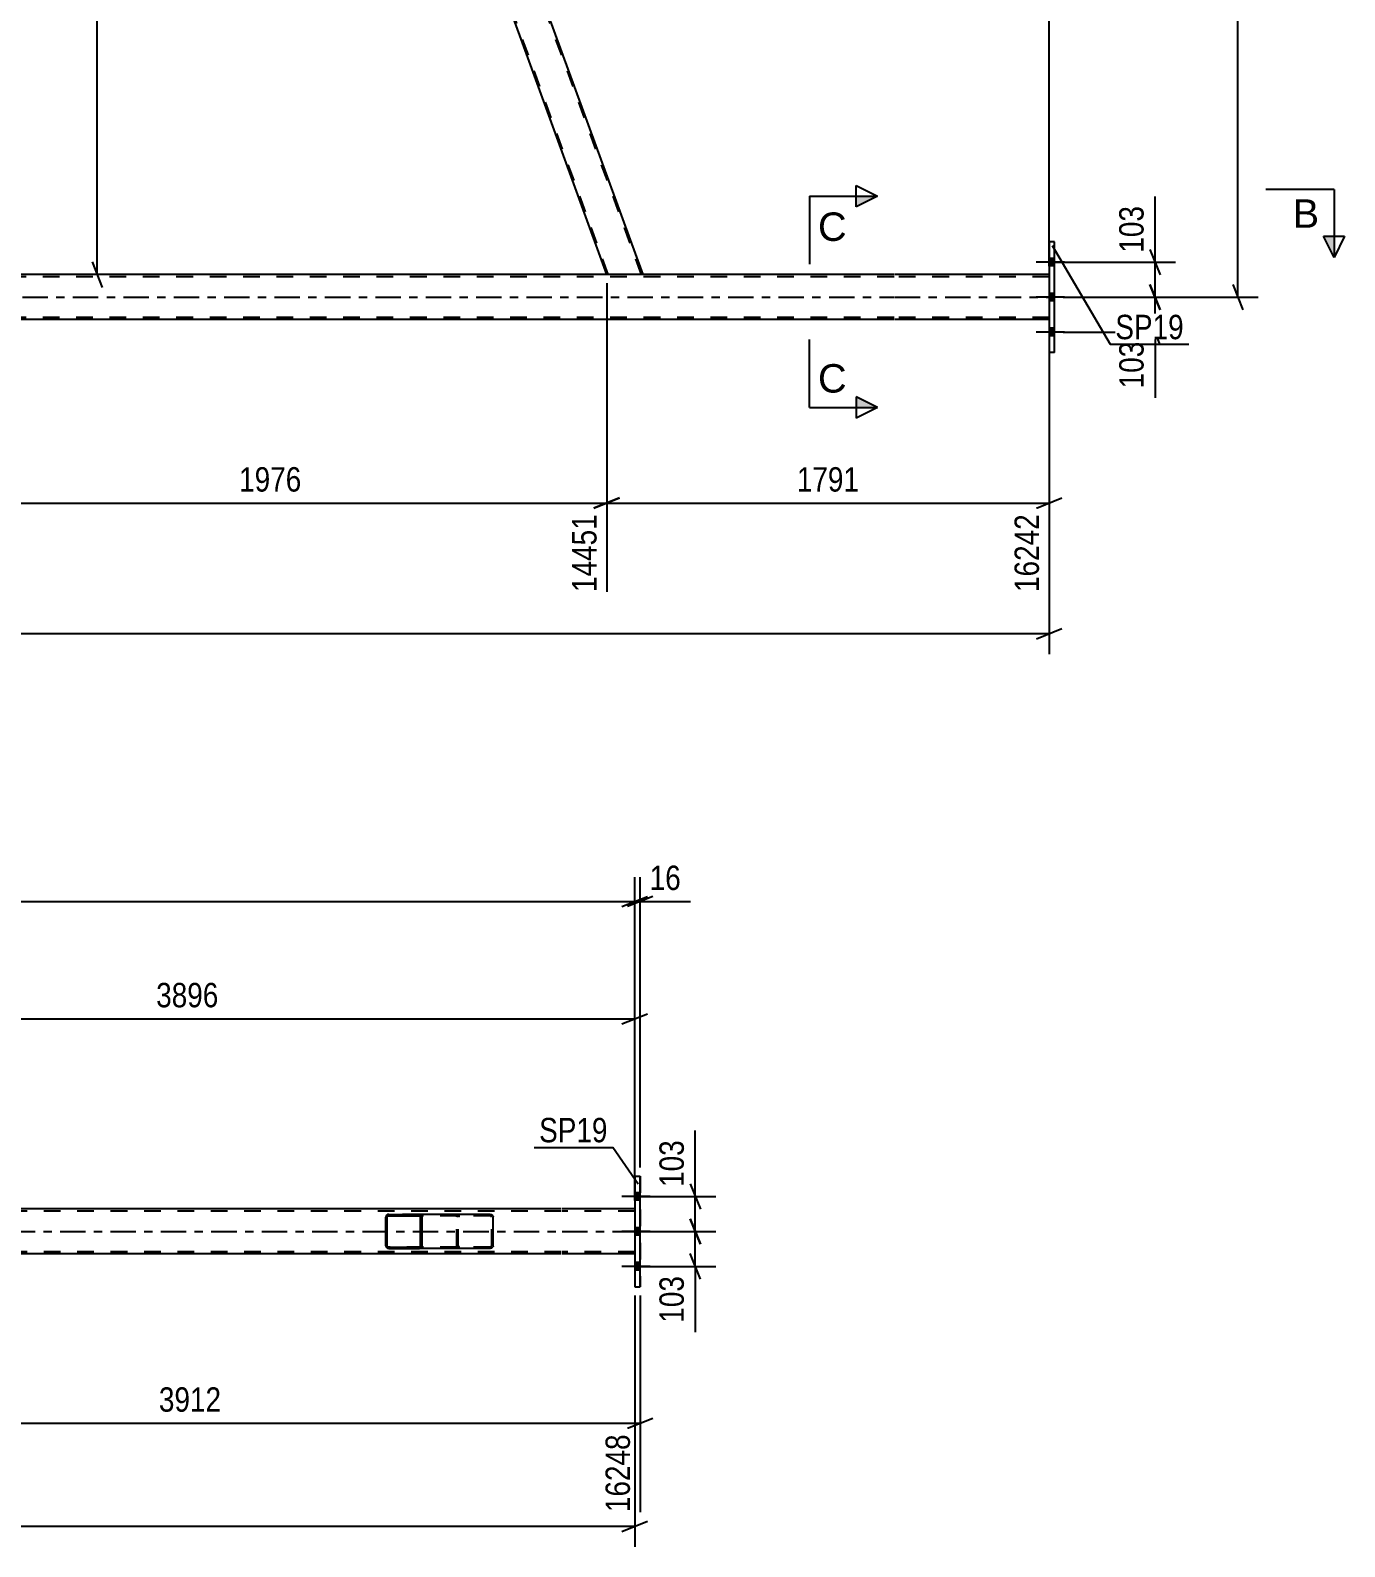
# Model space of a CAD drawing. Header units: millimetres. Extents: x 0 to 1779, y 0 to 560.
# Drawn here: x 1625.1 to 1779.5, y 154.3 to 332.3 of the extents above; entities that cross this region are included whole.
import ezdxf

# ---------------------------------------------------------------- set-up
doc = ezdxf.new("R2010")
doc.units = ezdxf.units.MM
doc.linetypes.add('DXK_LINE_DOT2', pattern=[3.9198, 1.9599, -1.9599])
doc.linetypes.add('DXK_LINE_DOT3', pattern=[5.9187, 2.979, -0.9799, 0.9799, -0.9799])
doc.styles.add('Arial', font='ARIAL.TTF', dxfattribs={"height": 0.2})
doc.styles.add('Arial Narrow', font='ARIALN.TTF', dxfattribs={"height": 0.2})

# ---------------------------------------------------------------- blocks, each defined once
blk = doc.blocks.new('Part-814185208-5453 - 5393')
at = {"linetype": 'Continuous'}
h = blk.add_hatch(dxfattribs=at)
h.set_pattern_fill('', scale=0.7, style=0, pattern_type=0)
h.set_pattern_definition([(45, (1671.084, 193.0652), (-1.57154, 1.57154), [])])
h.paths.add_polyline_path([(1671.11, 192.94), (1671.08, 193.07), (1671.01, 193.17), (1670.9, 193.24), (1670.77, 193.26), (1667.19, 193.26), (1667.06, 193.24), (1666.95, 193.17), (1666.88, 193.07), (1666.85, 192.94), (1666.85, 189.58), (1666.88, 189.46), (1666.95, 189.36), (1667.06, 189.29), (1667.19, 189.26), (1670.77, 189.26), (1670.9, 189.29), (1671.01, 189.36), (1671.08, 189.46), (1671.11, 189.58)])
h.paths.add_polyline_path([(1670.93, 189.52), (1670.89, 189.47), (1670.83, 189.43), (1670.77, 189.42), (1667.19, 189.42), (1667.13, 189.43), (1667.07, 189.47), (1667.04, 189.52), (1667.02, 189.58), (1667.02, 192.94), (1667.04, 193), (1667.07, 193.06), (1667.13, 193.09), (1667.19, 193.1), (1670.77, 193.1), (1670.83, 193.09), (1670.89, 193.06), (1670.93, 193), (1670.94, 192.94), (1670.94, 189.58)])
at = {"color": 2, "linetype": 'Continuous'}
for p, q in [((1666.88, 193.07), (1666.85, 192.94)), ((1666.85, 189.58), (1666.85, 192.94)), ((1667.02, 192.94), (1667.04, 193)), ((1667.02, 189.58), (1667.02, 192.94)), ((1667.04, 193), (1667.07, 193.06)), ((1667.19, 193.26), (1667.06, 193.24)), ((1667.07, 193.06), (1667.13, 193.09)), ((1667.13, 193.09), (1667.19, 193.1)), ((1667.19, 193.26), (1670.77, 193.26)), ((1667.19, 193.1), (1670.77, 193.1)), ((1679.12, 193.26), (1670.77, 193.26)), ((1670.9, 193.24), (1670.77, 193.26)), ((1670.77, 193.1), (1670.83, 193.09)), ((1670.83, 193.09), (1670.89, 193.06)), ((1670.89, 193.06), (1670.93, 193)), ((1670.93, 193), (1670.94, 192.94)), ((1670.94, 189.58), (1670.94, 192.94)), ((1671.11, 192.94), (1671.08, 193.07)), ((1671.11, 189.58), (1671.11, 192.94)), ((1679.12, 193.26), (1679.25, 193.24)), ((1679.43, 193.07), (1679.46, 192.94)), ((1679.46, 189.58), (1679.46, 192.94)), ((1666.85, 189.58), (1666.88, 189.46)), ((1667.04, 189.52), (1667.02, 189.58)), ((1667.07, 189.47), (1667.04, 189.52)), ((1667.06, 189.29), (1667.19, 189.26)), ((1667.13, 189.43), (1667.07, 189.47)), ((1667.19, 189.42), (1667.13, 189.43)), ((1667.19, 189.42), (1670.77, 189.42)), ((1667.19, 189.26), (1670.77, 189.26)), ((1670.83, 189.43), (1670.77, 189.42)), ((1670.77, 189.26), (1670.9, 189.29)), ((1679.12, 189.26), (1670.77, 189.26)), ((1670.89, 189.47), (1670.83, 189.43)), ((1670.93, 189.52), (1670.89, 189.47)), ((1670.94, 189.58), (1670.93, 189.52)), ((1671.08, 189.46), (1671.11, 189.58)), ((1679.25, 189.29), (1679.12, 189.26)), ((1679.46, 189.58), (1679.43, 189.46))]:
    blk.add_line(p, q, dxfattribs=at)
at = {"color": 7, "linetype": 'DXK_LINE_DOT2'}
for p, q in [((1670.77, 193.26), (1667.19, 193.26)), ((1679.12, 193.1), (1667.19, 193.1)), ((1675.2, 192.94), (1675.23, 193.07)), ((1675.2, 189.58), (1675.2, 192.94)), ((1675.39, 193), (1675.37, 192.94)), ((1675.37, 189.58), (1675.37, 192.94)), ((1675.42, 193.06), (1675.39, 193)), ((1675.41, 193.24), (1675.54, 193.26)), ((1675.42, 193.06), (1675.44, 193.07)), ((1675.44, 193.07), (1675.48, 193.09)), ((1675.48, 193.09), (1675.54, 193.1)), ((1679.18, 193.09), (1679.12, 193.1)), ((1679.24, 193.06), (1679.18, 193.09)), ((1679.28, 193), (1679.24, 193.06)), ((1679.29, 192.94), (1679.28, 193)), ((1679.29, 189.58), (1679.29, 192.94)), ((1679.12, 189.42), (1667.19, 189.42)), ((1670.77, 189.26), (1667.19, 189.26)), ((1675.23, 189.46), (1675.2, 189.58)), ((1675.37, 189.58), (1675.39, 189.52)), ((1675.39, 189.52), (1675.42, 189.47)), ((1675.54, 189.26), (1675.41, 189.29)), ((1675.42, 189.47), (1675.44, 189.46)), ((1675.44, 189.46), (1675.48, 189.43)), ((1675.48, 189.43), (1675.54, 189.42)), ((1679.12, 189.42), (1679.18, 189.43)), ((1679.18, 189.43), (1679.24, 189.47)), ((1679.24, 189.47), (1679.28, 189.52)), ((1679.28, 189.52), (1679.29, 189.58))]:
    blk.add_line(p, q, dxfattribs=at)
at = {"color": 2, "linetype": 'Continuous'}
for centre, start, end in [((1667.18, 192.93), 110.7583, 155.68), ((1670.78, 192.93), 24.32, 69.2417), ((1679.13, 192.93), 24.32, 69.2417), ((1667.18, 189.6), 204.32, 249.2417), ((1670.78, 189.6), 290.7583, 335.68), ((1679.13, 189.6), 290.7583, 335.68)]:
    blk.add_arc(centre, 0.331, start, end, dxfattribs=at)
at = {"color": 7, "linetype": 'DXK_LINE_DOT2'}
for centre, start, end in [((1675.53, 192.93), 110.7583, 155.68), ((1675.53, 189.6), 204.32, 249.2417)]:
    blk.add_arc(centre, 0.331, start, end, dxfattribs=at)
blk = doc.blocks.new('Part-814185208-5553 - 5393')
at = {"color": 2, "linetype": 'Continuous'}
for p, q in [((1696.08, 197.76), (1696.08, 197.76)), ((1696.08, 197.76), (1696.72, 197.76)), ((1696.08, 197.76), (1696.08, 184.76)), ((1696.72, 184.76), (1696.72, 197.76)), ((1696.08, 184.76), (1696.08, 184.76)), ((1696.08, 184.76), (1696.72, 184.76))]:
    blk.add_line(p, q, dxfattribs=at)
at = {"color": 7, "linetype": 'DXK_LINE_DOT2'}
for p, q in [((1696.08, 197.76), (1696.08, 184.76)), ((1696.72, 197.76), (1696.72, 197.76)), ((1696.72, 197.76), (1696.72, 184.76)), ((1696.72, 184.76), (1696.72, 184.76))]:
    blk.add_line(p, q, dxfattribs=at)
blk = doc.blocks.new('Part-814185208-5672 - 5393')
at = {"color": 7, "linetype": 'DXK_LINE_DOT2'}
for p, q in [((1687.46, 193.66), (1113.68, 193.66)), ((1696.08, 193.66), (1687.56, 193.66)), ((1696.08, 193.9), (1696.08, 188.62)), ((1687.46, 188.86), (1113.68, 188.86)), ((1696.08, 188.86), (1687.56, 188.86))]:
    blk.add_line(p, q, dxfattribs=at)
at = {"color": 2, "linetype": 'Continuous'}
for p, q in [((1687.46, 193.9), (1596.21, 193.9)), ((1696.08, 193.9), (1687.56, 193.9)), ((1687.46, 188.62), (1596.21, 188.62)), ((1696.08, 188.62), (1687.56, 188.62))]:
    blk.add_line(p, q, dxfattribs=at)
at = {"color": 7, "linetype": 'DXK_LINE_DOT3'}
for p, q in [((1113.68, 191.26), (1687.46, 191.26)), ((1687.56, 191.26), (1696.08, 191.26))]:
    blk.add_line(p, q, dxfattribs=at)
blk = doc.blocks.new('Bolt-814185208-5676 - 5393')
at = {"linetype": 'Continuous'}
for points in [[(1696.72, 194.92), (1696.72, 195.8), (1696.08, 195.8), (1696.08, 194.92)], [(1696.72, 194.92), (1696.72, 195.8), (1696.08, 195.8), (1696.08, 194.92)], [(1696.72, 194.92), (1696.72, 195.8), (1696.08, 195.8), (1696.08, 194.92)], [(1696.72, 190.82), (1696.72, 191.7), (1696.08, 191.7), (1696.08, 190.82)], [(1696.72, 190.82), (1696.72, 191.7), (1696.08, 191.7), (1696.08, 190.82)], [(1696.72, 186.72), (1696.72, 187.6), (1696.08, 187.6), (1696.08, 186.72)], [(1696.72, 186.72), (1696.72, 187.6), (1696.08, 187.6), (1696.08, 186.72)], [(1696.72, 186.72), (1696.72, 187.6), (1696.08, 187.6), (1696.08, 186.72)]]:
    blk.add_hatch(color=1, dxfattribs=at).paths.add_polyline_path(points)
at = {"color": 1, "linetype": 'Continuous'}
for p, q in [((1697.88, 195.36), (1694.56, 195.36)), ((1697.88, 195.36), (1694.56, 195.36)), ((1697.88, 195.36), (1694.56, 195.36)), ((1696.72, 195.8), (1696.08, 195.8)), ((1696.72, 195.8), (1696.08, 195.8)), ((1696.72, 195.8), (1696.08, 195.8)), ((1696.72, 194.92), (1696.08, 194.92)), ((1696.72, 194.92), (1696.08, 194.92)), ((1696.72, 194.92), (1696.08, 194.92)), ((1697.88, 191.26), (1694.56, 191.26)), ((1697.88, 191.26), (1694.56, 191.26)), ((1696.72, 191.7), (1696.08, 191.7)), ((1696.72, 191.7), (1696.08, 191.7)), ((1696.72, 190.82), (1696.08, 190.82)), ((1696.72, 190.82), (1696.08, 190.82)), ((1697.88, 187.16), (1694.56, 187.16)), ((1697.88, 187.16), (1694.56, 187.16)), ((1697.88, 187.16), (1694.56, 187.16)), ((1696.72, 187.6), (1696.08, 187.6)), ((1696.72, 187.6), (1696.08, 187.6)), ((1696.72, 187.6), (1696.08, 187.6)), ((1696.72, 186.72), (1696.08, 186.72)), ((1696.72, 186.72), (1696.08, 186.72)), ((1696.72, 186.72), (1696.08, 186.72))]:
    blk.add_line(p, q, dxfattribs=at)
blk = doc.blocks.new('Part-814185208-3770 - 3585')
at = {"color": 7, "linetype": 'DXK_LINE_DOT2'}
for p, q in [((1647.62, 424.82), (1610.8, 306.7)), ((1650.1, 420.94), (1613.52, 303.6)), ((1650.21, 420.62), (1650.23, 420.57)), ((1650.23, 420.57), (1650.21, 420.62)), ((1611.08, 308.42), (1610.66, 307.07)), ((1615.27, 308.42), (1613.77, 303.6)), ((1611.93, 303.6), (1610.66, 307.07)), ((1613.77, 303.6), (1611.93, 303.6))]:
    blk.add_line(p, q, dxfattribs=at)
at = {"color": 2, "linetype": 'Continuous'}
for p, q in [((1647.37, 424.82), (1611.08, 308.42)), ((1648.68, 424.82), (1647.37, 424.82)), ((1650.21, 420.62), (1648.68, 424.82)), ((1650.23, 420.57), (1615.27, 308.42))]:
    blk.add_line(p, q, dxfattribs=at)
blk = doc.blocks.new('Part-814185208-3796 - 3585')
at = {"color": 2, "linetype": 'Continuous'}
for p, q in [((1745.39, 307.46), (1744.75, 307.46)), ((1744.75, 307.46), (1744.75, 294.46)), ((1745.39, 294.46), (1745.39, 307.46)), ((1745.39, 294.46), (1744.75, 294.46))]:
    blk.add_line(p, q, dxfattribs=at)
blk = doc.blocks.new('Part-814185208-3816 - 3585')
at = {"color": 2, "linetype": 'Continuous'}
for p, q in [((1652.94, 424.82), (1648.68, 424.82)), ((1697.06, 303.6), (1652.94, 424.82)), ((1692.8, 303.6), (1650.21, 420.62))]:
    blk.add_line(p, q, dxfattribs=at)
at = {"color": 7, "linetype": 'DXK_LINE_DOT2'}
for p, q in [((1648.68, 424.82), (1650.21, 420.62)), ((1692.98, 303.6), (1648.85, 424.82)), ((1696.89, 303.6), (1652.77, 424.82)), ((1697.06, 303.6), (1692.8, 303.6))]:
    blk.add_line(p, q, dxfattribs=at)
blk = doc.blocks.new('Part-814185208-3826 - 3585')
at = {"color": 7, "linetype": 'DXK_LINE_DOT2'}
for p, q in [((1726.53, 303.36), (1115.58, 303.36)), ((1744.75, 303.36), (1726.63, 303.36)), ((1744.75, 303.6), (1744.75, 298.32)), ((1726.53, 298.56), (1114.8, 298.56)), ((1744.75, 298.56), (1726.63, 298.56))]:
    blk.add_line(p, q, dxfattribs=at)
at = {"color": 2, "linetype": 'Continuous'}
for p, q in [((1726.53, 303.6), (1618.41, 303.6)), ((1744.75, 303.6), (1726.63, 303.6)), ((1726.53, 298.32), (1618.41, 298.32)), ((1744.75, 298.32), (1726.63, 298.32))]:
    blk.add_line(p, q, dxfattribs=at)
at = {"color": 7, "linetype": 'DXK_LINE_DOT3'}
for p, q in [((1115.19, 300.96), (1726.53, 300.96)), ((1726.63, 300.96), (1744.75, 300.96))]:
    blk.add_line(p, q, dxfattribs=at)
blk = doc.blocks.new('Bolt-814185208-4025 - 3585')
at = {"linetype": 'Continuous'}
for points in [[(1744.75, 305.5), (1744.75, 304.62), (1745.39, 304.62), (1745.39, 305.5)], [(1744.75, 305.5), (1744.75, 304.62), (1745.39, 304.62), (1745.39, 305.5)], [(1744.75, 305.5), (1744.75, 304.62), (1745.39, 304.62), (1745.39, 305.5)], [(1744.75, 301.4), (1744.75, 300.52), (1745.39, 300.52), (1745.39, 301.4)], [(1744.75, 301.4), (1744.75, 300.52), (1745.39, 300.52), (1745.39, 301.4)], [(1744.75, 297.3), (1744.75, 296.42), (1745.39, 296.42), (1745.39, 297.3)], [(1744.75, 297.3), (1744.75, 296.42), (1745.39, 296.42), (1745.39, 297.3)], [(1744.75, 297.3), (1744.75, 296.42), (1745.39, 296.42), (1745.39, 297.3)]]:
    blk.add_hatch(color=1, dxfattribs=at).paths.add_polyline_path(points)
at = {"color": 1, "linetype": 'Continuous'}
for p, q in [((1746.55, 305.06), (1743.23, 305.06)), ((1746.55, 305.06), (1743.23, 305.06)), ((1746.55, 305.06), (1743.23, 305.06)), ((1745.39, 305.5), (1744.75, 305.5)), ((1745.39, 305.5), (1744.75, 305.5)), ((1745.39, 305.5), (1744.75, 305.5)), ((1745.39, 304.62), (1744.75, 304.62)), ((1745.39, 304.62), (1744.75, 304.62)), ((1745.39, 304.62), (1744.75, 304.62)), ((1746.55, 300.96), (1743.23, 300.96)), ((1746.55, 300.96), (1743.23, 300.96)), ((1745.39, 301.4), (1744.75, 301.4)), ((1745.39, 301.4), (1744.75, 301.4)), ((1745.39, 300.52), (1744.75, 300.52)), ((1745.39, 300.52), (1744.75, 300.52)), ((1746.55, 296.86), (1743.23, 296.86)), ((1746.55, 296.86), (1743.23, 296.86)), ((1746.55, 296.86), (1743.23, 296.86)), ((1745.39, 297.3), (1744.75, 297.3)), ((1745.39, 297.3), (1744.75, 297.3)), ((1745.39, 297.3), (1744.75, 297.3)), ((1745.39, 296.42), (1744.75, 296.42)), ((1745.39, 296.42), (1744.75, 296.42)), ((1745.39, 296.42), (1744.75, 296.42))]:
    blk.add_line(p, q, dxfattribs=at)
blk = doc.blocks.new('StraightDimension-814185208-5719 - 5393')
at = {"color": 7, "linetype": 'Continuous'}
for p, q in [((1696.72, 183.76), (1696.72, 158.31)), ((1591.01, 179.22), (1591.01, 158.31)), ((1592.51, 169.35), (1589.51, 168.15)), ((1695.22, 168.15), (1698.22, 169.35)), ((1591.01, 168.75), (1696.72, 168.75))]:
    blk.add_line(p, q, dxfattribs=at)
at = {"color": 0}
blk.add_wipeout([(1648.12, 169.5), (1648.12, 173.7), (1639.61, 173.7), (1639.61, 169.5)], dxfattribs=at)
at = {"color": 0, "linetype": 'Continuous'}
blk.add_wipeout([(1696.12, 168.05), (1691.92, 168.05), (1691.92, 157.71), (1696.12, 157.71)], dxfattribs=at)
at = {"color": 3, "style": 'Arial Narrow'}
blk.add_text('3912', height=2.863, dxfattribs=at).set_placement((1640.21, 170.1))
at = {"color": 3, "linetype": 'Continuous', "style": 'Arial Narrow'}
blk.add_text('16248', height=2.863, rotation=90.0002, dxfattribs=at).set_placement((1695.52, 158.31))
blk = doc.blocks.new('StraightDimension-814185208-10870 - 5393')
at = {"color": 7, "linetype": 'Continuous'}
for p, q in [((1702.6, 196.86), (1703.8, 193.86)), ((1696.32, 195.36), (1705.6, 195.36)), ((1703.2, 191.26), (1703.2, 195.36)), ((1703.8, 189.76), (1702.6, 192.76)), ((1696.32, 191.26), (1705.6, 191.26))]:
    blk.add_line(p, q, dxfattribs=at)
at = {"color": 0}
blk.add_wipeout([(1702.45, 202.57), (1698.25, 202.57), (1698.25, 195.89), (1702.45, 195.89)], dxfattribs=at)
at = {"color": 7, "linetype": 'Continuous'}
blk.add_line((1703.2, 195.36), (1703.2, 203.1), dxfattribs=at)
blk.add_line((1703.2, 195.36), (1703.2, 203.1), dxfattribs=at)
at = {"color": 3, "style": 'Arial Narrow'}
blk.add_text('103', height=2.863, rotation=90.0002, dxfattribs=at).set_placement((1701.85, 196.49))
blk = doc.blocks.new('StraightDimension-814185208-5700 - 5393')
at = {"color": 7, "linetype": 'Continuous'}
for p, q in [((1591.01, 203.3), (1591.01, 219.08)), ((1696.08, 194.9), (1696.08, 219.08)), ((1592.51, 216.83), (1589.51, 215.63)), ((1591.01, 216.23), (1696.08, 216.23)), ((1694.58, 215.63), (1697.58, 216.83))]:
    blk.add_line(p, q, dxfattribs=at)
at = {"color": 0}
blk.add_wipeout([(1647.8, 216.98), (1647.8, 221.18), (1639.29, 221.18), (1639.29, 216.98)], dxfattribs=at)
at = {"color": 3, "style": 'Arial Narrow'}
blk.add_text('3896', height=2.863, dxfattribs=at).set_placement((1639.89, 217.58))
blk = doc.blocks.new('StraightDimension-814185208-5807 - 5393')
at = {"color": 7, "linetype": 'Continuous'}
for p, q in [((1696.08, 183.76), (1696.08, 154.25)), ((1694.58, 156.05), (1697.58, 157.25)), ((1103.24, 156.65), (1696.08, 156.65))]:
    blk.add_line(p, q, dxfattribs=at)
blk = doc.blocks.new('StraightDimension-814185208-10850 - 5393')
at = {"color": 7, "linetype": 'Continuous'}
for p, q in [((1696.08, 198.76), (1696.08, 232.85)), ((1696.72, 198.76), (1696.72, 232.85)), ((1694.58, 229.4), (1697.58, 230.6)), ((1698.22, 230.6), (1695.22, 229.4)), ((1696.08, 230), (1696.72, 230))]:
    blk.add_line(p, q, dxfattribs=at)
at = {"color": 0}
blk.add_wipeout([(1702.1, 230.75), (1702.1, 234.95), (1697.24, 234.95), (1697.24, 230.75)], dxfattribs=at)
at = {"color": 7, "linetype": 'Continuous'}
blk.add_line((1696.72, 230), (1702.63, 230), dxfattribs=at)
blk.add_line((1696.72, 230), (1702.63, 230), dxfattribs=at)
at = {"color": 3, "style": 'Arial Narrow'}
blk.add_text('16', height=2.863, dxfattribs=at).set_placement((1697.84, 231.35))
blk = doc.blocks.new('StraightDimension-814185208-10851 - 5393')
at = {"color": 7, "linetype": 'Continuous'}
for p, q in [((1696.08, 198.76), (1696.08, 232.85)), ((1103.24, 230), (1696.08, 230)), ((1694.58, 229.4), (1697.58, 230.6))]:
    blk.add_line(p, q, dxfattribs=at)
blk = doc.blocks.new('StraightDimension-814185208-10868 - 5393')
at = {"color": 7, "linetype": 'Continuous'}
for p, q in [((1702.6, 192.76), (1703.8, 189.76)), ((1696.32, 191.26), (1705.6, 191.26)), ((1703.2, 187.16), (1703.2, 191.26)), ((1696.32, 187.16), (1705.6, 187.16)), ((1703.8, 185.66), (1702.6, 188.66))]:
    blk.add_line(p, q, dxfattribs=at)
at = {"color": 0}
blk.add_wipeout([(1702.45, 186.64), (1698.25, 186.64), (1698.25, 179.95), (1702.45, 179.95)], dxfattribs=at)
at = {"color": 7, "linetype": 'Continuous'}
blk.add_line((1703.2, 187.16), (1703.2, 179.43), dxfattribs=at)
blk.add_line((1703.2, 187.16), (1703.2, 179.43), dxfattribs=at)
at = {"color": 3, "style": 'Arial Narrow'}
blk.add_text('103', height=2.863, rotation=90.0002, dxfattribs=at).set_placement((1701.85, 180.55))
blk = doc.blocks.new('StraightDimension-814185208-4057 - 3585')
at = {"color": 7, "linetype": 'Continuous'}
for p, q in [((1633.56, 423.32), (1632.36, 426.32)), ((1669.91, 424.82), (1630.11, 424.82)), ((1632.96, 303.6), (1632.96, 424.82)), ((1632.36, 305.1), (1633.56, 302.1)), ((1669.05, 303.6), (1630.11, 303.6))]:
    blk.add_line(p, q, dxfattribs=at)
at = {"color": 0}
blk.add_wipeout([(1632.21, 368.47), (1628.01, 368.47), (1628.01, 359.95), (1632.21, 359.95)], dxfattribs=at)
at = {"color": 3, "style": 'Arial Narrow'}
blk.add_text('3030', height=2.863, rotation=90.0002, dxfattribs=at).set_placement((1631.61, 360.55))
blk = doc.blocks.new('StraightDimension-814185208-4666 - 3585')
at = {"color": 7, "linetype": 'Continuous'}
for p, q in [((1744.75, 306.46), (1744.75, 259.05)), ((1743.25, 260.85), (1746.25, 262.05)), ((1061.04, 261.45), (1744.75, 261.45))]:
    blk.add_line(p, q, dxfattribs=at)
blk = doc.blocks.new('StraightDimension-814185208-4569 - 3585')
at = {"color": 7, "linetype": 'Continuous'}
for p, q in [((1613.77, 302.6), (1613.77, 266.34)), ((1692.8, 302.6), (1692.8, 266.34)), ((1615.27, 277.38), (1612.27, 276.18)), ((1613.77, 276.78), (1692.8, 276.78)), ((1691.3, 276.18), (1694.3, 277.38))]:
    blk.add_line(p, q, dxfattribs=at)
at = {"color": 0}
blk.add_wipeout([(1657.54, 277.53), (1657.54, 281.73), (1649.03, 281.73), (1649.03, 277.53)], dxfattribs=at)
at = {"color": 0, "linetype": 'Continuous'}
blk.add_wipeout([(1692.2, 276.08), (1688, 276.08), (1688, 265.74), (1692.2, 265.74)], dxfattribs=at)
at = {"color": 3, "style": 'Arial Narrow'}
blk.add_text('1976', height=2.863, dxfattribs=at).set_placement((1649.63, 278.13))
at = {"color": 3, "linetype": 'Continuous', "style": 'Arial Narrow'}
blk.add_text('14451', height=2.863, rotation=90.0002, dxfattribs=at).set_placement((1691.6, 266.34))
blk = doc.blocks.new('StraightDimension-814185208-4593 - 3585')
at = {"color": 7, "linetype": 'Continuous'}
for p, q in [((1692.8, 302.6), (1692.8, 266.34)), ((1744.75, 297.32), (1744.75, 266.34)), ((1694.3, 277.38), (1691.3, 276.18)), ((1692.8, 276.78), (1744.75, 276.78)), ((1743.25, 276.18), (1746.25, 277.38))]:
    blk.add_line(p, q, dxfattribs=at)
at = {"color": 0}
blk.add_wipeout([(1723.03, 277.53), (1723.03, 281.73), (1714.52, 281.73), (1714.52, 277.53)], dxfattribs=at)
at = {"color": 0, "linetype": 'Continuous'}
blk.add_wipeout([(1744.15, 276.08), (1739.95, 276.08), (1739.95, 265.74), (1744.15, 265.74)], dxfattribs=at)
at = {"color": 3, "style": 'Arial Narrow'}
blk.add_text('1791', height=2.863, dxfattribs=at).set_placement((1715.12, 278.13))
at = {"color": 3, "linetype": 'Continuous', "style": 'Arial Narrow'}
blk.add_text('16242', height=2.863, rotation=90.0002, dxfattribs=at).set_placement((1743.55, 266.34))
blk = doc.blocks.new('StraightDimension-814185208-5010 - 3585')
at = {"color": 7, "linetype": 'Continuous'}
for p, q in [((1746.39, 300.96), (1759.59, 300.96)), ((1756.59, 302.46), (1757.79, 299.46)), ((1757.19, 296.86), (1757.19, 300.96)), ((1757.79, 295.36), (1756.59, 298.36)), ((1746.39, 296.86), (1759.59, 296.86))]:
    blk.add_line(p, q, dxfattribs=at)
at = {"color": 0}
blk.add_wipeout([(1756.44, 296.33), (1752.24, 296.33), (1752.24, 289.65), (1756.44, 289.65)], dxfattribs=at)
at = {"color": 7, "linetype": 'Continuous'}
blk.add_line((1757.19, 296.86), (1757.19, 289.13), dxfattribs=at)
blk.add_line((1757.19, 296.86), (1757.19, 289.13), dxfattribs=at)
at = {"color": 3, "style": 'Arial Narrow'}
blk.add_text('103', height=2.863, rotation=90.0002, dxfattribs=at).set_placement((1755.84, 290.25))
blk = doc.blocks.new('StraightDimension-814185208-4321 - 3585')
at = {"color": 7, "linetype": 'Continuous'}
for p, q in [((1767.5, 425.32), (1766.3, 428.32)), ((1708.77, 426.82), (1769.3, 426.82)), ((1766.9, 300.96), (1766.9, 426.82)), ((1746.39, 300.96), (1769.3, 300.96)), ((1766.3, 302.46), (1767.5, 299.46))]:
    blk.add_line(p, q, dxfattribs=at)
at = {"color": 0}
blk.add_wipeout([(1766.15, 368.15), (1761.95, 368.15), (1761.95, 359.63), (1766.15, 359.63)], dxfattribs=at)
at = {"color": 3, "style": 'Arial Narrow'}
blk.add_text('3146', height=2.863, rotation=90.0002, dxfattribs=at).set_placement((1765.55, 360.23))
blk = doc.blocks.new('StraightDimension-814185208-4677 - 3585')
at = {"color": 7, "linetype": 'Continuous'}
for p, q in [((1707.13, 423.82), (1707.13, 354.01)), ((1744.75, 304.6), (1744.75, 359.26)), ((1708.63, 357.01), (1705.63, 355.81)), ((1707.13, 356.41), (1744.75, 356.41)), ((1743.25, 355.81), (1746.25, 357.01))]:
    blk.add_line(p, q, dxfattribs=at)
at = {"color": 0}
blk.add_wipeout([(1730.19, 357.16), (1730.19, 361.36), (1721.68, 361.36), (1721.68, 357.16)], dxfattribs=at)
at = {"color": 3, "style": 'Arial Narrow'}
blk.add_text('1433', height=2.863, dxfattribs=at).set_placement((1722.28, 357.76))
blk = doc.blocks.new('StraightDimension-814185208-5020 - 3585')
at = {"color": 7, "linetype": 'Continuous'}
for p, q in [((1756.59, 306.56), (1757.79, 303.56)), ((1744.99, 305.06), (1759.59, 305.06)), ((1757.19, 300.96), (1757.19, 305.06)), ((1746.39, 300.96), (1759.59, 300.96)), ((1757.79, 299.46), (1756.59, 302.46))]:
    blk.add_line(p, q, dxfattribs=at)
at = {"color": 0}
blk.add_wipeout([(1756.44, 312.27), (1752.24, 312.27), (1752.24, 305.58), (1756.44, 305.58)], dxfattribs=at)
at = {"color": 7, "linetype": 'Continuous'}
blk.add_line((1757.19, 305.06), (1757.19, 312.79), dxfattribs=at)
blk.add_line((1757.19, 305.06), (1757.19, 312.79), dxfattribs=at)
at = {"color": 3, "style": 'Arial Narrow'}
blk.add_text('103', height=2.863, rotation=90.0002, dxfattribs=at).set_placement((1755.84, 306.18))
blk = doc.blocks.new('Mark-814185208-5549 - 5393')
at = {"color": 0}
blk.add_wipeout([(1692.9, 201.73), (1692.9, 204.73), (1684.86, 204.73), (1684.86, 201.73)], dxfattribs=at)
blk.add_wipeout([(1692.9, 201.73), (1692.9, 204.73), (1684.86, 204.73), (1684.86, 201.73)], dxfattribs=at)
at = {"color": 30, "linetype": 'Continuous'}
for p in [(1684.26, 201.13), (1696.49, 196.8)]:
    blk.add_line(p, (1693.5, 201.13), dxfattribs=at)
at = {"color": 3, "style": 'Arial Narrow'}
blk.add_text('SP19', height=2.863, dxfattribs=at).set_placement((1684.86, 201.73))
blk = doc.blocks.new('Mark-814185208-3792 - 3585')
at = {"color": 0}
blk.add_wipeout([(1760.56, 296.02), (1760.56, 299.02), (1752.52, 299.02), (1752.52, 296.02)], dxfattribs=at)
blk.add_wipeout([(1760.56, 296.02), (1760.56, 299.02), (1752.52, 299.02), (1752.52, 296.02)], dxfattribs=at)
at = {"color": 30, "linetype": 'Continuous'}
for p, q in [((1745.11, 307.02), (1751.92, 295.42)), ((1751.92, 295.42), (1761.16, 295.42))]:
    blk.add_line(p, q, dxfattribs=at)
at = {"color": 3, "style": 'Arial Narrow'}
blk.add_text('SP19', height=2.863, dxfattribs=at).set_placement((1752.52, 296.02))
blk = doc.blocks.new('SectionMark-814185208-5322 - 3585')
at = {"linetype": 'Continuous'}
blk.add_hatch(color=6, dxfattribs=at).paths.add_polyline_path([(1776.95, 308.1), (1778.2, 308.1), (1778.2, 305.6)])
at = {"color": 6, "linetype": 'Continuous'}
for p, q in [((1778.2, 313.6), (1770.2, 313.6)), ((1778.2, 313.6), (1778.2, 305.6)), ((1776.95, 308.1), (1779.45, 308.1)), ((1778.2, 305.6), (1776.95, 308.1)), ((1779.45, 308.1), (1778.2, 305.6))]:
    blk.add_line(p, q, dxfattribs=at)
at = {"color": 0, "linetype": 'Continuous'}
blk.add_wipeout([(1776.45, 309.1), (1776.45, 312.6), (1773.34, 312.6), (1773.34, 309.1)], dxfattribs=at)
at = {"color": 3, "linetype": 'Continuous', "style": 'Arial'}
blk.add_text('B', height=3.34, dxfattribs=at).set_placement((1773.34, 309.1))
blk = doc.blocks.new('SectionMark-814185208-5326 - 3585')
at = {"linetype": 'Continuous'}
for points in [[(1722.1, 311.56), (1722.1, 312.81), (1724.6, 312.81)], [(1722.1, 288), (1722.1, 289.25), (1724.6, 288)]]:
    blk.add_hatch(color=6, dxfattribs=at).paths.add_polyline_path(points)
at = {"color": 6, "linetype": 'Continuous'}
for p, q in [((1722.1, 311.56), (1722.1, 314.06)), ((1722.1, 314.06), (1724.6, 312.81)), ((1716.6, 312.81), (1716.6, 304.81)), ((1716.6, 312.81), (1724.6, 312.81)), ((1724.6, 312.81), (1722.1, 311.56)), ((1716.6, 288), (1716.6, 296)), ((1724.6, 288), (1722.1, 289.25)), ((1722.1, 289.25), (1722.1, 286.75)), ((1716.6, 288), (1724.6, 288)), ((1724.6, 288), (1722.1, 286.75))]:
    blk.add_line(p, q, dxfattribs=at)
at = {"color": 0, "linetype": 'Continuous'}
for points in [[(1720.97, 307.56), (1720.97, 311.06), (1717.6, 311.06), (1717.6, 307.56)], [(1720.97, 289.75), (1720.97, 293.25), (1717.6, 293.25), (1717.6, 289.75)]]:
    blk.add_wipeout(points, dxfattribs=at)
at = {"color": 3, "linetype": 'Continuous', "style": 'Arial'}
for p in [(1717.6, 307.56), (1717.6, 289.75)]:
    blk.add_text('C', height=3.34, dxfattribs=at).set_placement(p)

msp = doc.modelspace()

# ---------------------------------------------------------------- block references
for name in ['Part-814185208-3770 - 3585', 'Part-814185208-3816 - 3585', 'Part-814185208-3796 - 3585', 'Bolt-814185208-4025 - 3585', 'Part-814185208-3826 - 3585', 'Part-814185208-5553 - 5393', 'Bolt-814185208-5676 - 5393', 'Part-814185208-5672 - 5393', 'Part-814185208-5453 - 5393', 'StraightDimension-814185208-5719 - 5393']:
    msp.add_blockref(name, (0, 0))

# ---------------------------------------------------------------- next in the draw order: block references
for name in ['StraightDimension-814185208-4057 - 3585', 'StraightDimension-814185208-10870 - 5393', 'StraightDimension-814185208-5807 - 5393']:
    msp.add_blockref(name, (0, 0))

# ---------------------------------------------------------------- next in the draw order: block references
for name in ['StraightDimension-814185208-4666 - 3585', 'StraightDimension-814185208-5700 - 5393', 'StraightDimension-814185208-10868 - 5393']:
    msp.add_blockref(name, (0, 0))

# ---------------------------------------------------------------- next in the draw order: block references
for name in ['StraightDimension-814185208-4569 - 3585', 'StraightDimension-814185208-10850 - 5393']:
    msp.add_blockref(name, (0, 0))

# ---------------------------------------------------------------- next in the draw order: block references
for name in ['StraightDimension-814185208-4593 - 3585', 'StraightDimension-814185208-10851 - 5393']:
    msp.add_blockref(name, (0, 0))

# ---------------------------------------------------------------- next in the draw order: block references
for name in ['StraightDimension-814185208-5010 - 3585', 'Mark-814185208-5549 - 5393']:
    msp.add_blockref(name, (0, 0))

# ---------------------------------------------------------------- next in the draw order: block references
msp.add_blockref('StraightDimension-814185208-4321 - 3585', (0, 0))

# ---------------------------------------------------------------- next in the draw order: block references
msp.add_blockref('StraightDimension-814185208-4677 - 3585', (0, 0))

# ---------------------------------------------------------------- next in the draw order: block references
msp.add_blockref('StraightDimension-814185208-5020 - 3585', (0, 0))

# ---------------------------------------------------------------- next in the draw order: block references
msp.add_blockref('Mark-814185208-3792 - 3585', (0, 0))

# ---------------------------------------------------------------- next in the draw order: block references
msp.add_blockref('SectionMark-814185208-5322 - 3585', (0, 0))

# ---------------------------------------------------------------- next in the draw order: block references
msp.add_blockref('SectionMark-814185208-5326 - 3585', (0, 0))

doc.saveas('drawing.dxf')
